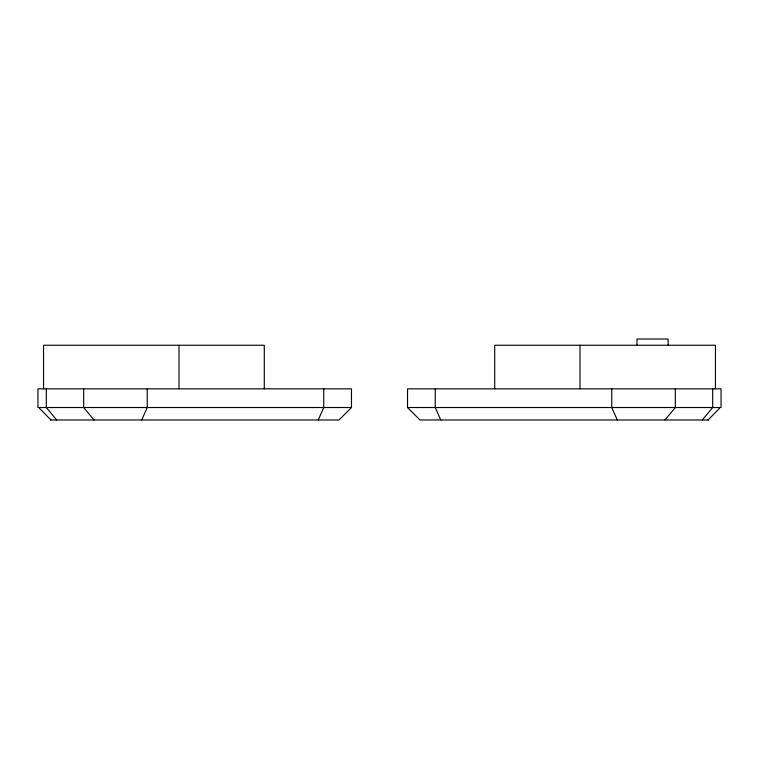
<?xml version="1.0" encoding="UTF-8"?>
<svg xmlns="http://www.w3.org/2000/svg" width="759" height="759" viewBox="0 0 759 759"><rect width="100%" height="100%" fill="white"/><g stroke="black" fill="none" stroke-linecap="round" stroke-linejoin="round"><path stroke-width="1.14" d="M141.715 419.983L147.237 407.526L147.237 388.845M318.22 419.983L323.751 407.526L323.751 388.845M664.96 419.983L675.32 407.526L675.32 388.845M702.322 419.983L712.692 407.526L712.692 388.845M708.033 419.983L719.485 408.361M351.474 407.526L37.95 407.526L37.95 388.845L351.474 388.845L351.474 407.526L339.017 419.983L50.407 419.983M407.526 407.526L721.05 407.526L721.05 388.845L407.526 388.845L407.526 407.526L419.983 419.983L708.593 419.983M39.515 408.361L50.967 419.983M94.04 419.983L83.68 407.526L83.68 388.845M56.678 419.983L46.308 407.526L46.308 388.845M617.285 419.983L611.763 407.526L611.763 388.845M440.78 419.983L435.249 407.526L435.249 388.845M715.452 388.845L715.452 345.25L494.716 345.25L494.716 388.845M668.119 345.25L668.119 339.017L636.981 339.017L636.981 345.25M580.009 345.25L580.009 388.845M264.284 388.845L264.284 345.25L43.548 345.25L43.548 388.845M178.991 345.25L178.991 388.845"/></g></svg>
